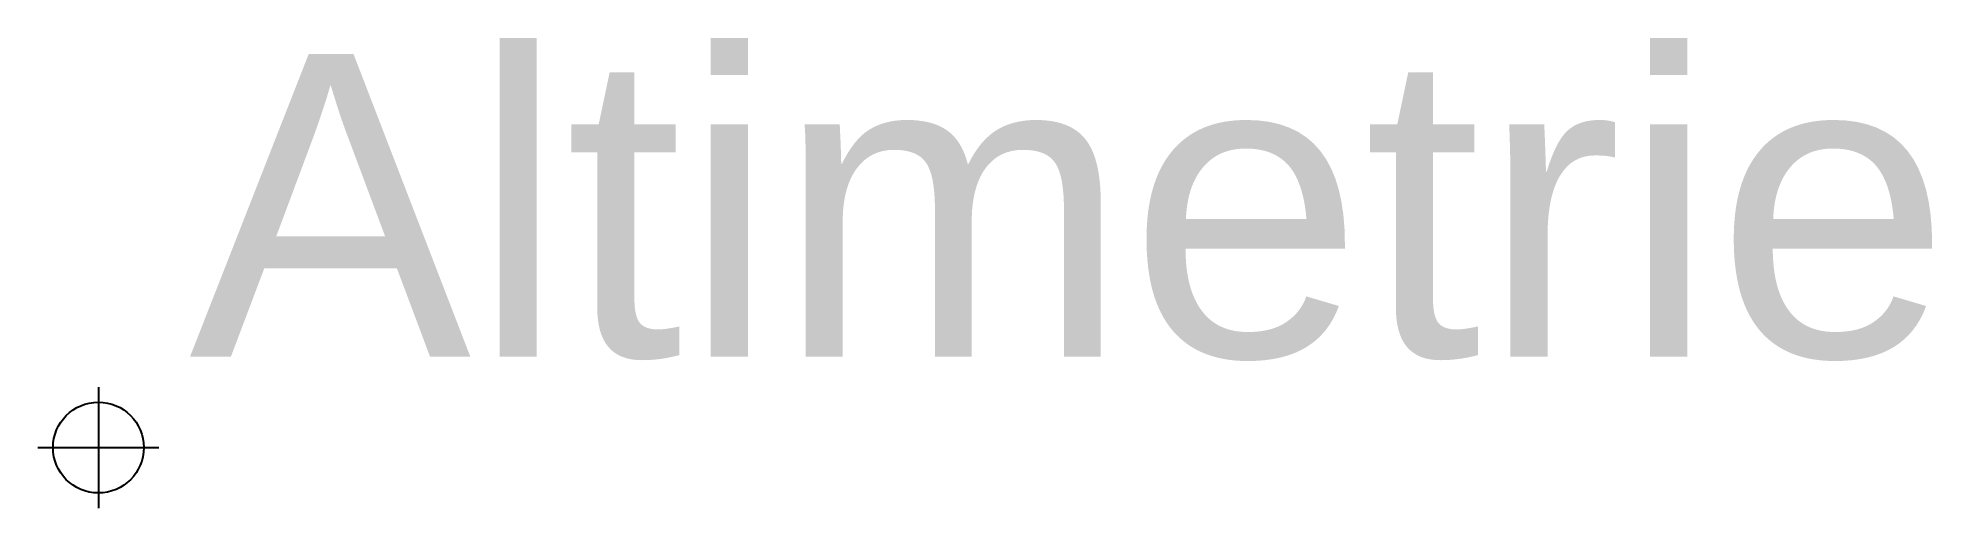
# Model space of a CAD drawing. Header units: metres. Extents: x -0.025 to 0.757, y -0.025 to 0.169.
import ezdxf

# ---------------------------------------------------------------- set-up
doc = ezdxf.new("R2010")
doc.units = ezdxf.units.M
doc.styles.add('ARIAL', font='arial.ttf')

# ---------------------------------------------------------------- blocks, each defined once
blk = doc.blocks.new('BlkAltimetry')
at = {"color": 0, "linetype": 'ByBlock', "lineweight": -2, "transparency": 16777216}
for p, q in [((0, 0.025), (0, -0.025)), ((-0.025, 0), (0.025, 0))]:
    blk.add_line(p, q, dxfattribs=at)
blk.add_circle((0, 0), 0.01875, dxfattribs=at)
blk.add_point((0, 0), dxfattribs=at)
at = {"color": 0, "linetype": 'ByBlock', "lineweight": -2, "transparency": 16777216, "style": 'ARIAL'}
blk.add_attdef('ALTIMETRIE', (0.0375, 0.0375), '', height=0.125, dxfattribs=at)

msp = doc.modelspace()

# ---------------------------------------------------------------- block references
ref = msp.add_blockref('BlkAltimetry', (0, 0))
ref.add_attrib('ALTIMETRIE', 'Altimetrie', (0.0375, 0.0375), dxfattribs={"color": 0, "height": 0.125, "style": 'ARIAL'})

doc.saveas('drawing.dxf')
